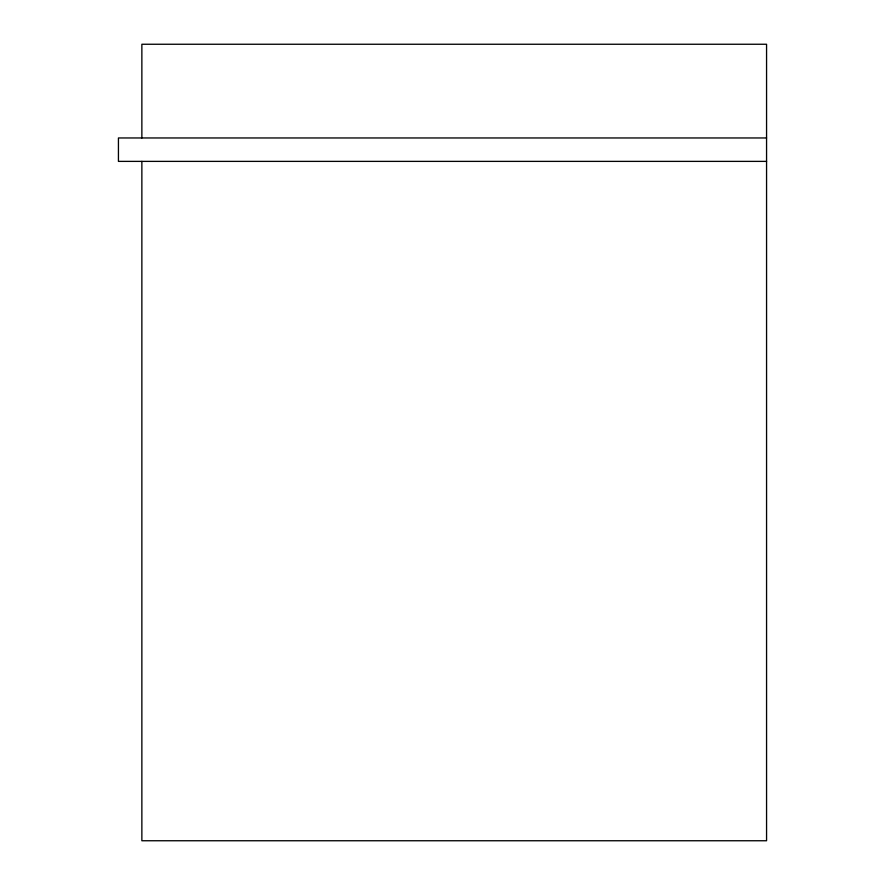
<?xml version="1.0" encoding="UTF-8"?>
<svg xmlns="http://www.w3.org/2000/svg" width="885" height="885" viewBox="0 0 885 885"><rect width="100%" height="100%" fill="white"/><g stroke="black" fill="none" stroke-linecap="round" stroke-linejoin="round"><path stroke-width="1.33" d="M766.565 137.96L118.435 137.96L118.435 161.38L766.565 161.38M141.865 137.96L141.865 44.25L766.565 44.25L766.565 840.75L141.865 840.75L141.865 161.38"/></g></svg>
